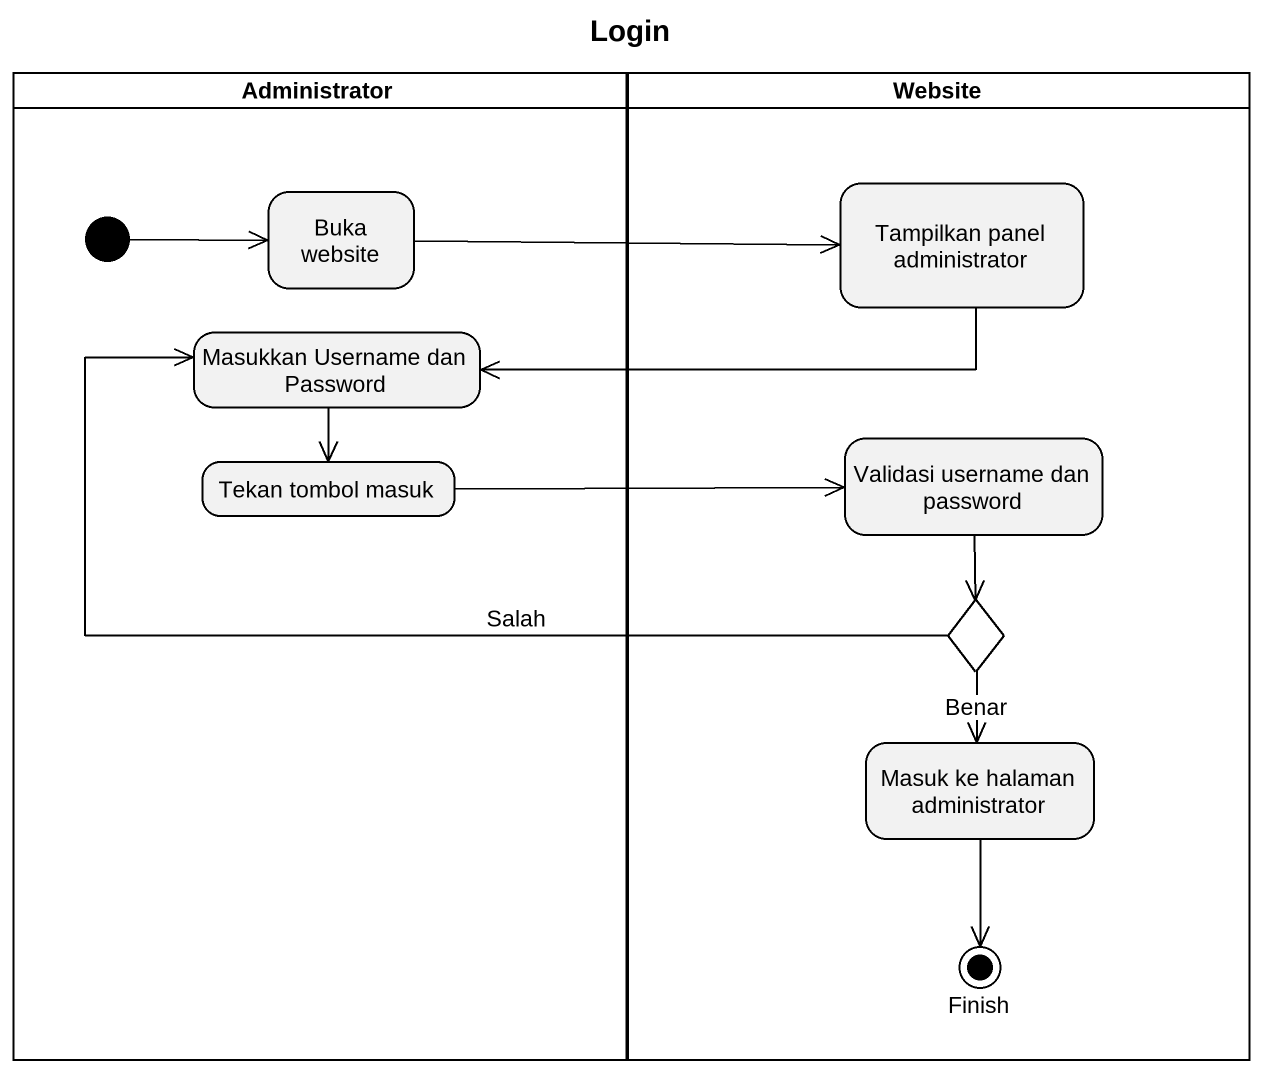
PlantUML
@startuml
title Login
hide empty description
state Administrator <<partition>> {
  state "Buka website" as Buka_website
  state "Masukkan Username dan Password" as Masukkan_Username_dan
  state "Tekan tombol masuk" as Tekan_tombol_masuk
  [*] -right-> Buka_website
}
state Website <<partition>> {
  state "Tampilkan panel administrator" as Tampilkan_panel
  state "Validasi username dan password" as Validasi_username_dan
  state choice1 <<choice>>
  state "Masuk ke halaman administrator" as Masuk_ke_halaman
  state Finish <<end>>
}
Buka_website -right-> Tampilkan_panel
Tampilkan_panel -left-> Masukkan_Username_dan
Masukkan_Username_dan --> Tekan_tombol_masuk
Tekan_tombol_masuk -right-> Validasi_username_dan
Validasi_username_dan --> choice1
choice1 -left-> Masukkan_Username_dan : Salah
choice1 --> Masuk_ke_halaman : Benar
Masuk_ke_halaman --> Finish
@enduml
